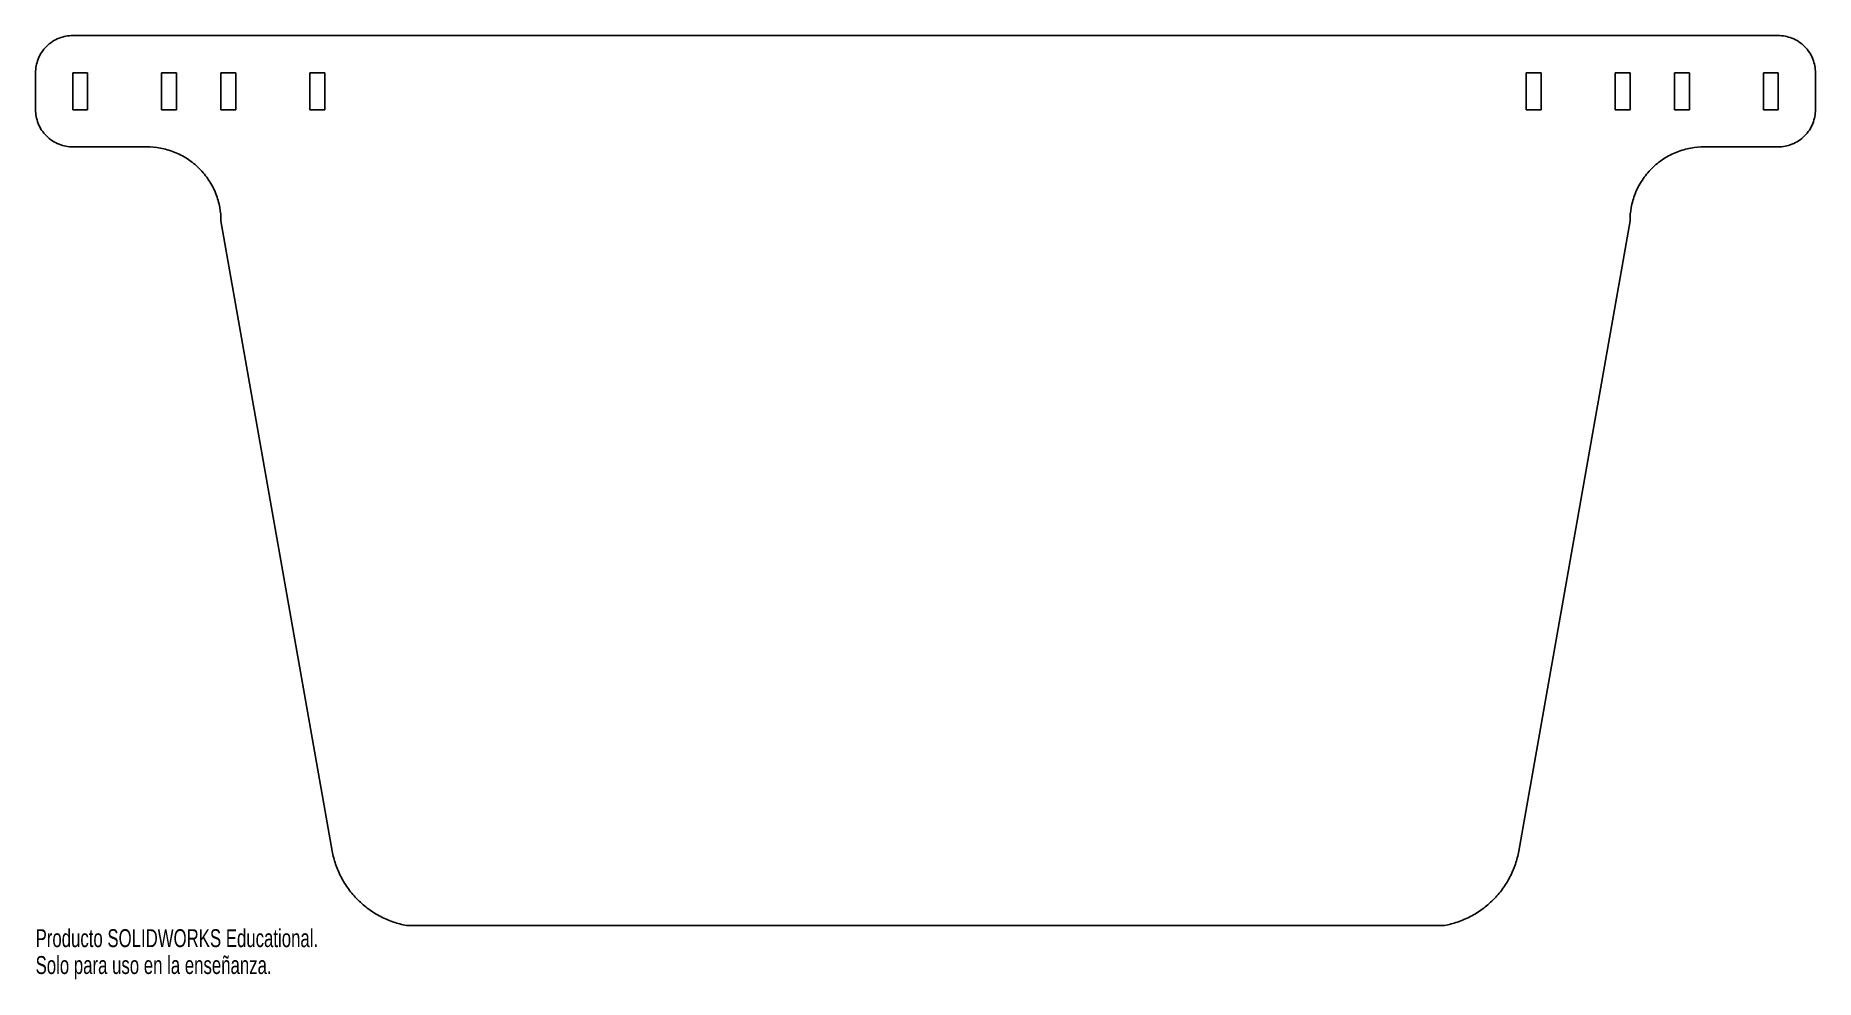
# Model space of a CAD drawing. Header units: millimetres. Extents: x 0 to 480, y -225 to 30.
import ezdxf

# ---------------------------------------------------------------- set-up
doc = ezdxf.new("R2010")
doc.units = ezdxf.units.MM
doc.styles.add('SLDTEXTSTYLE0', font='TXT', dxfattribs={"width": 0.7})

msp = doc.modelspace()

# ---------------------------------------------------------------- linework, layer by layer
at = {"color": 7, "linetype": 'Continuous', "lineweight": 25}
for p, q in [((470, 30), (10, 30)), ((0, 20), (0, 10)), ((10, 20), (14, 20)), ((10, 10), (10, 20)), ((14, 20), (14, 10)), ((34, 20), (38, 20)), ((34, 10), (34, 20)), ((38, 20), (38, 10)), ((50, 20), (54, 20)), ((50, 10), (50, 20)), ((54, 20), (54, 10)), ((74, 20), (78, 20)), ((74, 10), (74, 20)), ((78, 20), (78, 10)), ((402, 20), (406, 20)), ((402, 10), (402, 20)), ((406, 20), (406, 10)), ((426, 20), (430, 20)), ((426, 10), (426, 20)), ((430, 20), (430, 10)), ((442, 20), (446, 20)), ((442, 10), (442, 20)), ((446, 20), (446, 10)), ((466, 20), (470, 20)), ((466, 10), (466, 20)), ((470, 20), (470, 10)), ((480, 10), (480, 20)), ((14, 10), (10, 10)), ((38, 10), (34, 10)), ((54, 10), (50, 10)), ((78, 10), (74, 10)), ((406, 10), (402, 10)), ((430, 10), (426, 10)), ((446, 10), (442, 10)), ((470, 10), (466, 10)), ((10, 0), (30, 0)), ((450, 0), (470, 0)), ((50, -20), (80, -190)), ((400, -190), (430, -20)), ((100, -210), (380, -210))]:
    msp.add_line(p, q, dxfattribs=at)
for points in [[(10, 30), (9.41, 30), (8.8, 29.95), (7.56, 29.72), (6.93, 29.54), (5.7, 29.05), (5.1, 28.74), (3.96, 28), (3.42, 27.56), (2.44, 26.58), (2, 26.04), (1.26, 24.9), (0.95, 24.3), (0.46, 23.07), (0.28, 22.44), (0.05, 21.2), (0, 20.59), (0, 20)], [(480, 20), (480, 20.59), (479.95, 21.2), (479.72, 22.44), (479.54, 23.07), (479.05, 24.3), (478.74, 24.9), (478, 26.04), (477.56, 26.58), (476.58, 27.56), (476.04, 28), (474.9, 28.74), (474.3, 29.05), (473.07, 29.54), (472.44, 29.72), (471.2, 29.95), (470.59, 30), (470, 30)], [(0, 10), (0, 9.41), (0.05, 8.8), (0.28, 7.56), (0.46, 6.93), (0.95, 5.7), (1.26, 5.1), (2, 3.96), (2.44, 3.42), (3.42, 2.44), (3.96, 2), (5.1, 1.26), (5.7, 0.95), (6.93, 0.46), (7.56, 0.28), (8.8, 0.05), (9.41, 0), (10, 0)], [(470, 0), (470.59, 0), (471.2, 0.05), (472.44, 0.28), (473.07, 0.46), (474.3, 0.95), (474.9, 1.26), (476.04, 2), (476.58, 2.44), (477.56, 3.42), (478, 3.96), (478.74, 5.1), (479.05, 5.7), (479.54, 6.93), (479.72, 7.56), (479.95, 8.8), (480, 9.41), (480, 10)], [(30, 0), (31.18, 0), (32.4, -0.1), (34.88, -0.56), (36.13, -0.92), (38.59, -1.89), (39.8, -2.51), (42.09, -4.01), (43.17, -4.88), (45.12, -6.83), (45.99, -7.91), (47.49, -10.2), (48.11, -11.41), (49.08, -13.87), (49.44, -15.12), (49.9, -17.6), (50, -18.82), (50, -20)], [(430, -20), (430, -18.82), (430.1, -17.6), (430.56, -15.12), (430.92, -13.87), (431.89, -11.41), (432.51, -10.2), (434.01, -7.91), (434.88, -6.83), (436.83, -4.88), (437.91, -4.01), (440.2, -2.51), (441.41, -1.89), (443.87, -0.92), (445.12, -0.56), (447.6, -0.1), (448.82, 0), (450, 0)], [(80, -190), (80.22, -191.16), (80.52, -192.33), (81.31, -194.65), (81.8, -195.8), (82.96, -198.04), (83.63, -199.13), (85.14, -201.2), (85.99, -202.19), (87.81, -204.01), (88.8, -204.86), (90.87, -206.37), (91.96, -207.04), (94.2, -208.2), (95.35, -208.69), (97.67, -209.48), (98.84, -209.78), (100, -210)], [(380, -210), (381.16, -209.78), (382.33, -209.48), (384.65, -208.69), (385.8, -208.2), (388.04, -207.04), (389.13, -206.37), (391.2, -204.86), (392.19, -204.01), (394.01, -202.19), (394.86, -201.2), (396.37, -199.13), (397.04, -198.04), (398.2, -195.8), (398.69, -194.65), (399.48, -192.33), (399.78, -191.16), (400, -190)]]:
    msp.add_open_spline(points, degree=3, knots=[0, 0, 0, 0, 0.125, 0.125, 0.25, 0.25, 0.375, 0.375, 0.5, 0.5, 0.625, 0.625, 0.75, 0.75, 0.875, 0.875, 1, 1, 1, 1], dxfattribs=at)

# ---------------------------------------------------------------- texts
at = {"color": 7, "linetype": 'Continuous', "char_height": 4.8336, "attachment_point": 1, "style": 'SLDTEXTSTYLE0'}
for s, insert in [('Producto SOLIDWORKS Educational.', (0, -211.02)), ('Solo para uso en la enseñanza.', (0, -218.27))]:
    msp.add_mtext(s, dxfattribs=dict(at, insert=insert))

doc.saveas('drawing.dxf')
